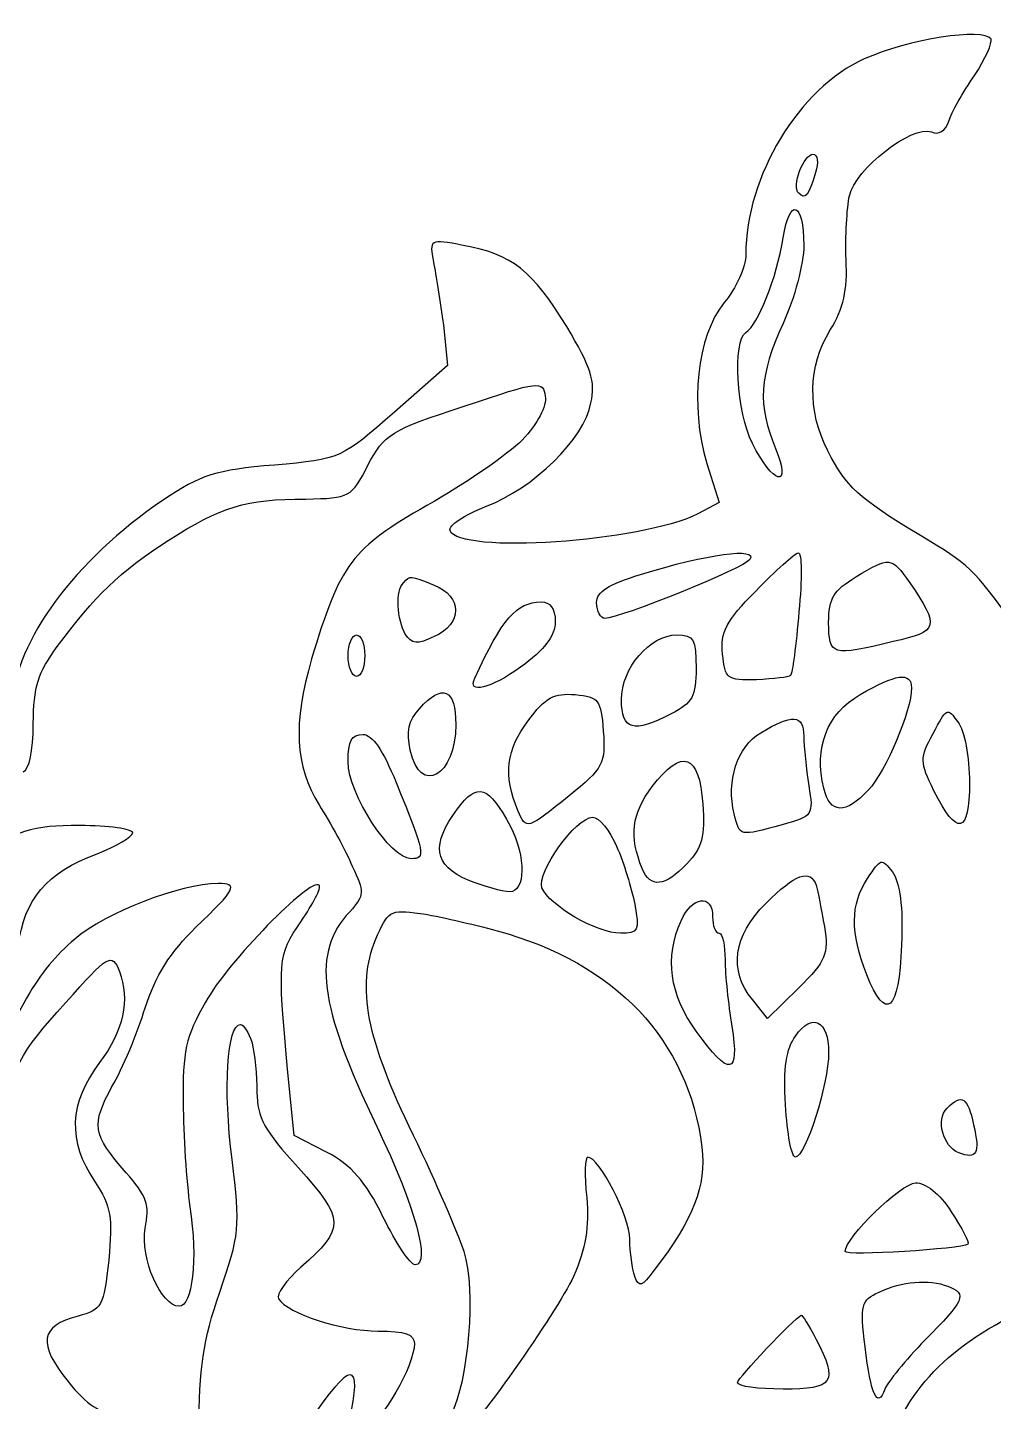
# Model space of a CAD drawing. Extents: x 5 to 315, y 92 to 398.
# Drawn here: x 64.15 to 97.06, y 336.2 to 382.99 of the extents above; entities that cross this region are included whole.
import ezdxf

# ---------------------------------------------------------------- set-up
doc = ezdxf.new("R2010")
doc.units = 0
doc.layers.get('0').update_dxf_attribs({"linetype": 'CONTINUOUS'})

msp = doc.modelspace()

# ---------------------------------------------------------------- linework, layer by layer
at = {"color": 7}
for points in [[(90.988444, 378.050778), (90.988444, 378.050778)], [(90.593333, 375.567222), (90.593333, 375.567222)], [(80.997778, 368.935), (80.997778, 368.935)], [(88.758889, 364.871), (88.758889, 364.871)], [(94.205778, 364.080778), (94.205778, 364.080778)], [(78.006222, 363.996111), (78.006222, 363.996111)], [(82.126667, 362.754333), (82.126667, 362.754333)], [(90.424, 363.093), (90.424, 363.093)], [(75.635556, 361.597222), (75.635556, 361.597222)], [(86.924444, 361.173889), (86.924444, 361.173889)], [(94.262222, 360.496556), (94.262222, 360.496556)], [(78.74, 359.254778), (78.74, 359.254778)], [(83.763556, 359.029), (83.763556, 359.029)], [(90.593333, 358.859667), (90.593333, 358.859667)], [(76.708, 357.279222), (76.708, 357.279222)], [(96.237778, 357.279222), (96.237778, 357.279222)], [(87.150222, 356.545444), (87.150222, 356.545444)], [(80.602667, 355.783444), (80.602667, 355.783444)], [(84.215111, 355.106111), (84.215111, 355.106111)], [(91.016667, 353.779667), (91.016667, 353.779667)], [(87.488889, 352.707222), (87.488889, 352.707222)], [(80.151111, 352.227444), (80.151111, 352.227444)], [(93.923556, 351.747667), (93.923556, 351.747667)], [(67.281778, 350.844556), (67.281778, 350.844556)], [(90.424, 350.280111), (89.351556, 349.235889), (88.843556, 349.885)], [(71.797333, 348.417444), (71.797333, 348.417444)], [(91.44, 348.078778), (91.44, 348.078778)], [(74.337333, 344.692111), (73.236667, 345.256556), (73.010889, 347.514333)], [(96.378889, 345.623444), (96.378889, 345.623444)], [(95.616889, 342.660111), (95.616889, 342.660111)], [(95.504, 340.120111), (95.504, 340.120111)], [(91.016667, 338.313889), (91.016667, 338.313889)]]:
    msp.add_lwpolyline(points, dxfattribs=at)
at = {"color": 1}
for points in [[(78.316667, 372.857889), (78.457778, 371.475), (76.651556, 369.894556)], [(87.291333, 368.144778), (87.714667, 366.818333), (86.980889, 366.423222)]]:
    msp.add_lwpolyline(points, dxfattribs=at)
for points in [[(96.971556, 382.594556), (96.717556, 382.989667), (94.149333, 382.594556), (92.653556, 381.917222)], [(96.407111, 381.352778), (96.774, 381.917222), (97.028, 382.481667), (96.971556, 382.594556)], [(92.653556, 381.917222), (90.424, 380.929444), (88.617778, 377.909667), (88.617778, 375.256778)], [(95.532222, 379.800556), (95.616889, 380.082778), (96.012, 380.788333), (96.407111, 381.352778)], [(92.145556, 377.260556), (92.343111, 378.163667), (94.290444, 379.687667), (94.939556, 379.433667)], [(94.939556, 379.433667), (95.193556, 379.320778), (95.419333, 379.461889), (95.532222, 379.800556)], [(92.032667, 375.087444), (92.004444, 375.849444), (92.060889, 376.837222), (92.145556, 377.260556)], [(78.994, 375.567222), (77.836889, 375.793), (77.836889, 375.764778), (77.978, 375.002778)], [(82.521778, 372.801444), (81.364667, 374.692333), (80.630889, 375.285), (78.994, 375.567222)], [(77.978, 375.002778), (78.062667, 374.579444), (78.203778, 373.619889), (78.316667, 372.857889)], [(88.617778, 375.256778), (88.617778, 374.833444), (88.279111, 374.099667), (87.884, 373.619889)], [(91.496444, 372.688556), (91.948, 373.422333), (92.089111, 374.043222), (92.032667, 375.087444)], [(87.884, 373.619889), (86.952667, 372.491), (86.698667, 370.120333), (87.291333, 368.144778)], [(83.340222, 370.205), (83.509556, 370.938778), (83.340222, 371.418556), (82.521778, 372.801444)], [(91.411778, 368.568111), (90.706222, 369.951), (90.734444, 371.446778), (91.496444, 372.688556)], [(79.756, 366.677222), (81.392889, 367.298111), (83.114444, 368.963222), (83.340222, 370.205)], [(76.651556, 369.894556), (74.845333, 368.314111), (74.845333, 368.285889), (72.559333, 368.088333)], [(94.516222, 365.717667), (92.456, 366.959444), (92.032667, 367.354556), (91.411778, 368.568111)], [(72.559333, 368.088333), (70.555556, 367.919), (70.047556, 367.749667), (68.777556, 366.903)], [(68.777556, 366.903), (65.729556, 364.814556), (63.754, 362.133444), (63.612889, 359.903889)], [(78.542444, 365.858778), (78.486, 366.028111), (79.022222, 366.395), (79.756, 366.677222)], [(86.980889, 366.423222), (85.061778, 365.463667), (78.824667, 365.040333), (78.542444, 365.858778)], [(97.874667, 362.500333), (96.266, 364.673444), (96.294222, 364.645222), (94.516222, 365.717667)]]:
    msp.add_open_spline(points, degree=3, dxfattribs=at)
at = {"color": 7}
for points in [[(90.424, 377.345222), (90.17, 377.571), (90.593333, 378.671667), (90.903778, 378.671667)], [(90.903778, 378.671667), (91.073111, 378.671667), (91.101333, 378.389444), (90.988444, 378.050778)], [(90.988444, 378.050778), (90.762667, 377.260556), (90.649778, 377.119444), (90.424, 377.345222)], [(89.887778, 375.821222), (90.113556, 377.232333), (90.593333, 377.063), (90.593333, 375.567222)], [(88.617778, 372.603889), (89.041111, 372.857889), (89.662, 374.438333), (89.887778, 375.821222)], [(90.593333, 375.567222), (90.593333, 374.946333), (90.282889, 373.761), (89.887778, 372.914333)], [(88.843556, 368.822111), (88.307333, 369.866333), (88.166222, 372.321667), (88.617778, 372.603889)], [(89.887778, 372.914333), (89.069333, 371.136333), (89.012889, 370.120333), (89.633778, 368.652778)], [(79.022222, 370.092111), (81.618667, 370.967), (81.703333, 370.967), (81.788, 370.430778)], [(81.788, 370.430778), (81.844444, 370.092111), (81.534, 369.499444), (80.997778, 368.935)], [(75.748444, 368.088333), (76.312889, 369.132556), (76.510444, 369.273667), (79.022222, 370.092111)], [(80.997778, 368.935), (80.518, 368.455222), (79.050444, 367.439222), (77.752222, 366.705444)], [(89.633778, 368.652778), (90.198222, 367.269889), (89.549111, 367.411), (88.843556, 368.822111)], [(73.631778, 366.931222), (75.127556, 366.959444), (75.184, 366.987667), (75.748444, 368.088333)], [(68.946889, 365.520111), (70.753111, 366.677222), (71.571556, 366.931222), (73.631778, 366.931222)], [(77.752222, 366.705444), (75.212222, 365.266111), (74.788889, 364.729889), (73.829333, 361.484333)], [(65.165111, 361.907667), (66.435111, 363.629222), (67.281778, 364.447667), (68.946889, 365.520111)], [(85.033556, 364.363), (87.319556, 365.068556), (89.041111, 365.294333), (88.758889, 364.871)], [(88.956444, 363.798556), (89.633778, 364.504111), (90.282889, 365.068556), (90.395778, 365.096778)], [(90.395778, 365.096778), (90.536889, 365.125), (90.536889, 364.193667), (90.424, 363.093)], [(92.371333, 364.278333), (93.528444, 364.983889), (93.556667, 364.983889), (94.205778, 364.080778)], [(88.758889, 364.871), (88.589556, 364.588778), (84.328, 362.867222), (83.82, 362.867222)], [(77.018444, 362.331), (76.736222, 362.810778), (76.679778, 363.826778), (76.962, 364.080778)], [(76.962, 364.080778), (77.187778, 364.334778), (77.159556, 364.334778), (78.006222, 363.996111)], [(83.537778, 363.403444), (83.537778, 363.770333), (83.932889, 364.024333), (85.033556, 364.363)], [(91.44, 362.726111), (91.44, 363.544556), (91.609333, 363.826778), (92.371333, 364.278333)], [(94.205778, 364.080778), (95.221778, 362.585), (95.193556, 362.415667), (93.641333, 362.077)], [(78.006222, 363.996111), (78.965778, 363.629222), (78.965778, 362.669667), (78.006222, 362.246333)], [(87.827556, 361.653667), (87.742889, 362.387444), (87.940444, 362.782556), (88.956444, 363.798556)], [(79.389111, 360.835222), (80.320444, 362.867222), (80.800222, 363.403444), (81.646889, 363.431667)], [(81.646889, 363.431667), (81.957333, 363.431667), (82.126667, 363.205889), (82.126667, 362.754333)], [(83.82, 362.867222), (83.678889, 362.867222), (83.537778, 363.093), (83.537778, 363.403444)], [(82.126667, 362.754333), (82.126667, 362.274556), (81.759778, 361.794778), (80.941333, 361.202111)], [(90.424, 363.093), (90.339333, 361.964111), (90.198222, 360.976333), (90.141778, 360.919889)], [(93.641333, 362.077), (91.552889, 361.569), (91.44, 361.597222), (91.44, 362.726111)], [(75.071111, 361.597222), (75.071111, 361.992333), (75.212222, 362.302778), (75.353333, 362.302778)], [(75.353333, 362.302778), (75.522667, 362.302778), (75.635556, 361.992333), (75.635556, 361.597222)], [(78.006222, 362.246333), (77.413556, 361.964111), (77.244222, 361.992333), (77.018444, 362.331)], [(84.384444, 360.101444), (84.384444, 361.173889), (85.344, 362.302778), (86.275333, 362.302778)], [(86.275333, 362.302778), (86.839778, 362.302778), (86.924444, 362.161667), (86.924444, 361.173889)], [(64.346667, 359.283), (64.346667, 360.524778), (64.516, 361.032778), (65.165111, 361.907667)], [(73.829333, 361.484333), (73.180222, 359.283), (73.264889, 357.843667), (74.083333, 356.517222)], [(75.353333, 360.891667), (75.212222, 360.891667), (75.071111, 361.202111), (75.071111, 361.597222)], [(75.635556, 361.597222), (75.635556, 361.202111), (75.522667, 360.891667), (75.353333, 360.891667)], [(88.984667, 360.778778), (87.968667, 360.750556), (87.912222, 360.807), (87.827556, 361.653667)], [(80.941333, 361.202111), (79.925333, 360.468333), (79.106889, 360.270778), (79.389111, 360.835222)], [(86.924444, 361.173889), (86.924444, 360.214333), (86.811556, 359.988556), (86.077778, 359.621667)], [(90.141778, 360.919889), (90.085333, 360.863444), (89.577333, 360.807), (88.984667, 360.778778)], [(92.512444, 360.270778), (93.726, 360.976333), (94.262222, 361.061), (94.262222, 360.496556)], [(77.498222, 359.791), (78.288444, 360.665889), (78.74, 360.468333), (78.74, 359.254778)], [(81.195333, 359.367667), (81.788, 360.186111), (82.098444, 360.327222), (82.804, 360.270778)], [(94.262222, 360.496556), (94.262222, 359.734556), (93.387333, 357.646111), (92.794667, 357.025222)], [(82.804, 360.270778), (83.622444, 360.186111), (83.678889, 360.101444), (83.763556, 359.029)], [(86.077778, 359.621667), (84.779556, 358.944333), (84.384444, 359.057222), (84.384444, 360.101444)], [(91.270667, 357.081667), (90.932, 358.464556), (91.383556, 359.621667), (92.512444, 360.270778)], [(94.996, 358.944333), (95.447556, 359.819222), (95.475778, 359.847444), (95.842667, 359.339444)], [(77.187778, 358.379889), (77.046667, 359.000778), (77.131333, 359.395889), (77.498222, 359.791)], [(80.856667, 356.319667), (80.348667, 357.533222), (80.461556, 358.408111), (81.195333, 359.367667)], [(89.125778, 358.972556), (90.198222, 359.621667), (90.593333, 359.593444), (90.593333, 358.859667)], [(64.008, 357.646111), (64.205556, 357.730778), (64.346667, 358.323444), (64.346667, 359.283)], [(75.071111, 357.984778), (75.071111, 358.690333), (75.184, 358.916111), (75.579111, 358.916111)], [(75.579111, 358.916111), (75.889556, 358.916111), (76.256444, 358.379889), (76.708, 357.279222)], [(78.74, 359.254778), (78.74, 357.505), (77.526444, 356.799444), (77.187778, 358.379889)], [(83.763556, 359.029), (83.848222, 357.928333), (83.763556, 357.759), (82.606444, 356.827667)], [(88.222667, 356.206778), (87.940444, 357.335667), (88.335556, 358.492778), (89.125778, 358.972556)], [(95.024222, 356.997), (94.544444, 357.984778), (94.544444, 358.097667), (94.996, 358.944333)], [(95.842667, 359.339444), (96.068444, 359.057222), (96.237778, 358.125889), (96.237778, 357.279222)], [(85.428667, 357.138111), (86.444667, 358.464556), (87.037333, 358.267), (87.150222, 356.545444)], [(90.593333, 358.859667), (90.593333, 358.492778), (90.678, 357.730778), (90.762667, 357.166333)], [(77.216, 354.682778), (76.510444, 354.682778), (75.071111, 356.884111), (75.071111, 357.984778)], [(76.708, 357.279222), (77.695778, 354.852111), (77.724, 354.682778), (77.216, 354.682778)], [(78.796444, 356.376111), (79.473778, 357.307444), (79.868889, 357.166333), (80.602667, 355.783444)], [(85.09, 354.344111), (84.638444, 355.444778), (84.723111, 356.206778), (85.428667, 357.138111)], [(90.762667, 357.166333), (90.932, 356.178556), (90.903778, 356.122111), (89.859556, 355.839889)], [(92.794667, 357.025222), (92.004444, 356.178556), (91.496444, 356.206778), (91.270667, 357.081667)], [(96.237778, 357.279222), (96.237778, 355.501222), (95.814444, 355.416556), (95.024222, 356.997)], [(82.606444, 356.827667), (81.167111, 355.670556), (81.138889, 355.642333), (80.856667, 356.319667)], [(74.083333, 356.517222), (74.478444, 355.896333), (74.986444, 354.965), (75.212222, 354.428778)], [(79.163333, 353.949), (77.978, 354.457), (77.893333, 355.162556), (78.796444, 356.376111)], [(81.675111, 353.695), (81.477556, 354.203), (82.832222, 356.093889), (83.396667, 356.093889)], [(83.396667, 356.093889), (83.622444, 356.093889), (83.989333, 355.642333), (84.215111, 355.106111)], [(87.150222, 356.545444), (87.234889, 355.444778), (87.122, 355.049667), (86.614, 354.513444)], [(89.859556, 355.839889), (88.392, 355.444778), (88.420222, 355.416556), (88.222667, 356.206778)], [(65.927111, 355.811667), (64.290222, 355.811667), (63.895111, 355.698778), (61.891333, 354.513444)], [(67.733333, 355.557667), (67.733333, 355.698778), (66.914889, 355.811667), (65.927111, 355.811667)], [(80.602667, 355.783444), (81.138889, 354.739222), (81.110667, 353.553889), (80.574444, 353.553889)], [(66.519778, 354.852111), (67.168889, 355.106111), (67.733333, 355.444778), (67.733333, 355.557667)], [(63.838667, 351.719444), (64.036222, 353.299889), (64.798222, 354.203), (66.519778, 354.852111)], [(84.215111, 355.106111), (84.469111, 354.541667), (84.723111, 353.666778), (84.836, 353.130556)], [(92.766444, 354.005444), (93.218, 354.711), (93.246222, 354.711), (93.613111, 354.231222)], [(75.212222, 354.428778), (75.635556, 353.553889), (75.635556, 353.441), (75.127556, 352.876556)], [(86.614, 354.513444), (85.852, 353.723222), (85.372222, 353.666778), (85.09, 354.344111)], [(89.295111, 353.158778), (90.311111, 354.174778), (90.819111, 354.344111), (91.016667, 353.779667)], [(93.613111, 354.231222), (93.867111, 353.864333), (93.98, 353.045889), (93.923556, 351.747667)], [(70.640222, 353.836111), (69.370222, 353.836111), (66.802, 352.848333), (65.757778, 351.945222)], [(69.878222, 352.340333), (71.261111, 353.666778), (71.345778, 353.836111), (70.640222, 353.836111)], [(74.083333, 353.779667), (73.801111, 354.061889), (70.950667, 351.155), (70.216889, 349.800333)], [(73.462444, 352.537889), (73.885778, 353.158778), (74.168, 353.695), (74.083333, 353.779667)], [(80.574444, 353.553889), (80.320444, 353.553889), (79.699556, 353.751444), (79.163333, 353.949)], [(91.016667, 353.779667), (91.073111, 353.582111), (91.186, 352.933), (91.298889, 352.368556)], [(92.738222, 350.731667), (92.173778, 352.199222), (92.173778, 353.102333), (92.766444, 354.005444)], [(84.356222, 352.142778), (83.537778, 352.142778), (81.900889, 353.102333), (81.675111, 353.695)], [(86.416444, 352.566111), (86.783333, 353.412778), (87.488889, 353.497444), (87.488889, 352.707222)], [(75.127556, 352.876556), (73.829333, 351.493667), (74.055111, 349.715667), (76.058889, 345.538778)], [(76.002444, 351.917), (76.425778, 352.904778), (76.482222, 352.961222), (77.526444, 352.820111)], [(77.526444, 352.820111), (78.119111, 352.735444), (79.304444, 352.453222), (80.151111, 352.227444)], [(84.836, 353.130556), (85.005333, 352.227444), (84.948889, 352.142778), (84.356222, 352.142778)], [(88.843556, 349.885), (88.025111, 350.872778), (88.194444, 352.058111), (89.295111, 353.158778)], [(73.010889, 347.514333), (72.672222, 351.211444), (72.672222, 351.380778), (73.462444, 352.537889)], [(86.924444, 348.812556), (86.021333, 350.054333), (85.852, 351.324333), (86.416444, 352.566111)], [(87.488889, 352.707222), (87.488889, 352.396778), (87.573556, 352.142778), (87.714667, 352.142778)], [(91.298889, 352.368556), (91.44, 351.437222), (91.355333, 351.211444), (90.424, 350.280111)], [(65.757778, 351.945222), (64.459556, 350.816333), (63.866889, 349.772111), (62.201778, 345.764556)], [(68.156667, 349.602778), (68.495333, 350.675222), (69.031556, 351.521889), (69.878222, 352.340333)], [(77.300667, 345.256556), (75.692, 348.530333), (75.353333, 350.336556), (76.002444, 351.917)], [(80.151111, 352.227444), (84.186889, 351.126778), (86.670444, 348.502111), (87.122, 344.861444)], [(87.714667, 352.142778), (87.827556, 352.142778), (87.912222, 351.719444), (87.912222, 351.239667)], [(65.447333, 349.772111), (66.886667, 351.409), (67.027778, 351.493667), (67.281778, 350.844556)], [(93.923556, 351.747667), (93.838889, 349.461667), (93.387333, 349.094778), (92.738222, 350.731667)], [(87.912222, 351.239667), (87.912222, 350.731667), (88.025111, 349.715667), (88.138, 348.981889)], [(67.281778, 350.844556), (67.648667, 349.885), (67.422889, 348.812556), (66.604444, 347.740111)], [(62.935556, 344.946111), (63.725778, 347.768333), (63.838667, 347.994111), (65.447333, 349.772111)], [(67.027778, 346.921667), (67.394667, 347.542556), (67.902667, 348.756111), (68.156667, 349.602778)], [(70.216889, 349.800333), (69.539556, 348.643222), (69.426667, 348.078778), (69.454889, 346.385444)], [(90.311111, 348.643222), (90.875556, 349.461667), (91.44, 349.179444), (91.44, 348.078778)], [(71.12, 344.438111), (70.809556, 346.837), (70.950667, 349.038333), (71.402222, 349.038333)], [(71.402222, 349.038333), (71.515111, 349.038333), (71.684444, 348.756111), (71.797333, 348.417444)], [(88.138, 348.981889), (88.420222, 347.288556), (88.053333, 347.232111), (86.924444, 348.812556)], [(89.972444, 346.300778), (89.887778, 347.542556), (90.000667, 348.219889), (90.311111, 348.643222)], [(71.797333, 348.417444), (71.882, 348.050556), (71.966667, 347.288556), (71.966667, 346.724111)], [(66.604444, 347.740111), (65.560222, 346.357222), (65.503778, 345.059), (66.435111, 343.704333)], [(91.44, 348.078778), (91.44, 347.006333), (90.649778, 344.522778), (90.311111, 344.522778)], [(67.507556, 343.986556), (66.350444, 345.313), (66.322222, 345.623444), (67.027778, 346.921667)], [(69.454889, 346.385444), (69.454889, 345.284778), (69.567778, 343.676111), (69.680667, 342.829444)], [(71.966667, 346.724111), (71.966667, 345.877444), (72.220667, 345.425889), (73.377778, 344.155889)], [(90.311111, 344.522778), (90.17, 344.522778), (90.028889, 345.313), (89.972444, 346.300778)], [(95.475778, 346.187889), (95.983778, 346.695889), (96.181333, 346.554778), (96.378889, 345.623444)], [(95.870889, 344.663889), (95.334667, 344.889667), (95.080667, 345.792778), (95.475778, 346.187889)], [(76.058889, 345.538778), (77.357111, 342.829444), (77.893333, 340.853889), (77.357111, 340.853889)], [(96.378889, 345.623444), (96.604667, 344.635667), (96.491778, 344.438111), (95.870889, 344.663889)], [(79.022222, 341.305444), (78.824667, 341.898111), (78.062667, 343.676111), (77.300667, 345.256556)], [(87.122, 344.861444), (87.263111, 343.506778), (86.868, 342.462556), (85.485111, 340.656333)], [(70.696667, 339.922556), (71.374, 341.869889), (71.402222, 342.123889), (71.12, 344.438111)], [(76.256444, 342.490778), (75.663778, 343.704333), (75.184, 344.240556), (74.337333, 344.692111)], [(83.227333, 344.522778), (83.142667, 344.522778), (83.114444, 343.901889), (83.199111, 343.139889)], [(84.666667, 341.728778), (84.666667, 342.490778), (83.622444, 344.522778), (83.227333, 344.522778)], [(68.156667, 342.095667), (68.326, 342.885889), (68.213111, 343.196333), (67.507556, 343.986556)], [(73.377778, 344.155889), (74.958222, 342.406111), (74.986444, 342.095667), (73.462444, 340.769222)], [(66.435111, 343.704333), (66.999556, 342.829444), (67.056, 342.462556), (66.914889, 341.023222)], [(92.004444, 341.305444), (92.004444, 341.785222), (93.895333, 343.619667), (94.403333, 343.647889)], [(94.403333, 343.647889), (94.742, 343.647889), (95.221778, 343.281), (95.616889, 342.660111)], [(83.199111, 343.139889), (83.283778, 342.152111), (83.170889, 341.418333), (82.747556, 340.458778)], [(69.680667, 342.829444), (69.962889, 341.023222), (69.765333, 339.442778), (69.313778, 339.442778)], [(95.616889, 342.660111), (95.983778, 342.095667), (96.237778, 341.615889), (96.181333, 341.559444)], [(69.313778, 339.442778), (68.692889, 339.442778), (67.987333, 341.079667), (68.156667, 342.095667)], [(77.357111, 340.853889), (77.187778, 340.853889), (76.708, 341.587667), (76.256444, 342.490778)], [(84.836, 340.458778), (84.751333, 340.712778), (84.666667, 341.277222), (84.666667, 341.728778)], [(78.570667, 335.717444), (79.191556, 336.931), (79.445556, 339.979), (79.022222, 341.305444)], [(96.181333, 341.559444), (95.983778, 341.390111), (92.004444, 341.136111), (92.004444, 341.305444)], [(66.914889, 341.023222), (66.745556, 339.414556), (66.689111, 339.329889), (65.870667, 339.104111)], [(73.462444, 340.769222), (72.954444, 340.317667), (72.615778, 339.837889), (72.700444, 339.696778)], [(85.485111, 340.656333), (85.09, 340.120111), (84.977111, 340.063667), (84.836, 340.458778)], [(82.747556, 340.458778), (82.183111, 339.217), (79.276222, 335.124778), (78.711778, 334.757889)], [(93.161556, 339.922556), (93.923556, 340.289444), (94.854889, 340.374111), (95.504, 340.120111)], [(69.991111, 335.237667), (69.991111, 337.297889), (70.132222, 338.285667), (70.696667, 339.922556)], [(92.681778, 338.059889), (92.512444, 339.499222), (92.540667, 339.640333), (93.161556, 339.922556)], [(95.504, 340.120111), (96.181333, 339.866111), (96.068444, 339.640333), (94.713778, 338.285667)], [(72.700444, 339.696778), (73.010889, 339.188778), (74.873556, 338.596111), (76.087111, 338.596111)], [(93.161556, 333.854778), (93.923556, 336.423), (95.334667, 338.003444), (98.072222, 339.301667)], [(65.870667, 339.104111), (64.572444, 338.765444), (64.487778, 338.172778), (65.532, 336.874556)], [(88.335556, 336.846333), (88.335556, 336.987444), (90.254667, 339.019444), (90.508667, 339.132333)], [(90.508667, 339.132333), (90.536889, 339.160556), (90.762667, 338.793667), (91.016667, 338.313889)], [(76.087111, 338.596111), (77.018444, 338.596111), (77.328889, 338.483222), (77.328889, 338.172778)], [(91.016667, 338.313889), (91.778667, 336.846333), (91.609333, 336.620556), (89.887778, 336.620556)], [(77.328889, 338.172778), (77.328889, 337.410778), (76.228222, 335.519889), (75.607333, 335.181222)], [(93.359111, 336.620556), (93.105111, 335.915), (92.879333, 336.423), (92.681778, 338.059889)], [(94.713778, 338.285667), (94.064667, 337.608333), (93.443778, 336.846333), (93.359111, 336.620556)], [(75.184, 335.886778), (75.550889, 337.749444), (75.042889, 337.495444), (73.406, 335.011889)], [(65.532, 336.874556), (66.181111, 336.084333), (66.632667, 335.773889), (67.197111, 335.773889)], [(89.887778, 336.620556), (89.041111, 336.620556), (88.335556, 336.705222), (88.335556, 336.846333)], [(98.552, 336.902778), (98.213333, 336.902778), (95.955556, 334.588556), (95.955556, 334.249889)], [(96.745778, 334.870778), (97.169111, 335.350556), (98.269778, 336.140778), (99.201111, 336.620556)]]:
    msp.add_open_spline(points, degree=3, dxfattribs=at)

doc.saveas('drawing.dxf')
